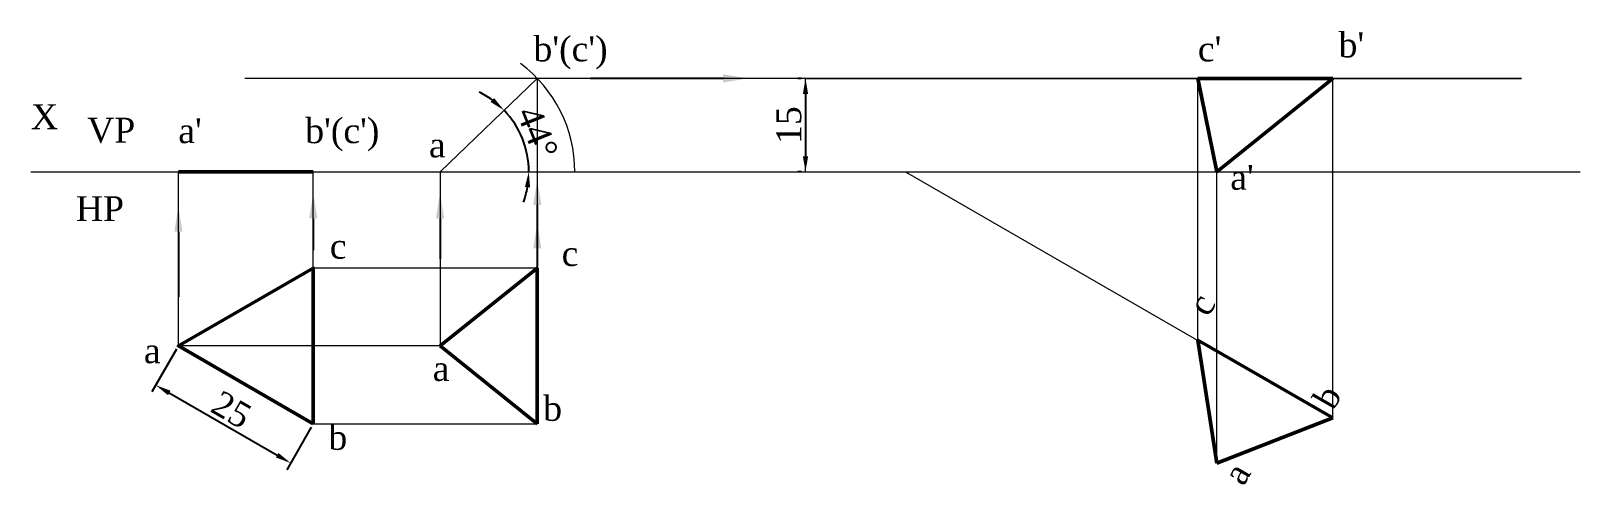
# Paper-space layout 'Layout15' of a CAD drawing. Header units: millimetres. Extents: x 13 to 261, y 41 to 114.
import ezdxf
from ezdxf import colors
from ezdxf.entities.mleader import LeaderData, LeaderLine
from ezdxf.math import Vec2, Vec3

# ---------------------------------------------------------------- set-up
doc = ezdxf.new("R2010")
doc.units = ezdxf.units.MM
for name, color, linetype, lineweight in [('PROJECTION_LINE', 250, 'Continuous', 5), ('VISIBLE_LINE', 170, 'Continuous', 50), ('XY LINE', 1, 'Continuous', 15)]:
    doc.layers.add(name, color=color, linetype=linetype, lineweight=lineweight)
doc.styles.get("Standard").update_dxf_attribs({"font": 'times.ttf', "height": 4})
doc.dimstyles.new('ISO-25', dxfattribs={"dimtxt": 4, "dimasz": 2.5, "dimexe": 1.25, "dimexo": 0.625, "dimtad": 1, "dimtoh": 1, "dimtxsty": 'Standard', "dimcen": 2.5, "dimadec": 0, "dimazin": 0, "dimtfac": 1, "dimtmove": 0, "dimatfit": 3, "dimfxl": 1, "dimarcsym": 0})

# ---------------------------------------------------------------- blocks, each defined once
blk = doc.blocks.new('*D93')
at = {"layer": 'Defpoints', "color": 0, "transparency": 16777216}
for p in [(36.43, 63.05), (58.08, 50.55), (54.44, 44.25)]:
    blk.add_point(p, dxfattribs=at)
at = {"layer": 'PROJECTION_LINE', "color": 0, "lineweight": -2, "transparency": 16777216}
for p, q in [((36.11, 62.51), (32.17, 55.67)), ((34.96, 55.5), (52.28, 45.5)), ((57.76, 50.01), (53.82, 43.17))]:
    blk.add_line(p, q, dxfattribs=at)
at = {"layer": 'PROJECTION_LINE', "color": 0, "transparency": 16777216}
for points in [[(35.16, 55.86), (34.75, 55.14), (32.79, 56.75)], [(52.48, 45.86), (52.07, 45.14), (54.44, 44.25)]]:
    blk.add_solid(points, dxfattribs=at)
at = {"layer": 'PROJECTION_LINE', "color": 0, "transparency": 16777216, "insert": (44.95, 52.81), "char_height": 4, "attachment_point": 5, "rotation": 330}
blk.add_mtext('25', dxfattribs=at)
blk = doc.blocks.new('*D98')
at = {"layer": 'Defpoints', "color": 0, "transparency": 16777216}
for p in [(137.12, 106.04), (137.12, 91.04), (137.12, 91.04)]:
    blk.add_point(p, dxfattribs=at)
at = {"layer": 'PROJECTION_LINE', "color": 0, "lineweight": -2, "transparency": 16777216}
for p, q in [((136.49, 106.04), (135.87, 106.04)), ((137.12, 103.54), (137.12, 93.54)), ((136.49, 91.04), (135.87, 91.04))]:
    blk.add_line(p, q, dxfattribs=at)
at = {"layer": 'PROJECTION_LINE', "color": 0, "transparency": 16777216}
for points in [[(136.7, 103.54), (137.54, 103.54), (137.12, 106.04)], [(136.7, 93.54), (137.54, 93.54), (137.12, 91.04)]]:
    blk.add_solid(points, dxfattribs=at)
at = {"layer": 'PROJECTION_LINE', "color": 0, "transparency": 16777216, "insert": (134.46, 98.54), "char_height": 4, "attachment_point": 5, "rotation": 90}
blk.add_mtext('15', dxfattribs=at)
blk = doc.blocks.new('*D99')
at = {"layer": 'Defpoints', "color": 0, "transparency": 16777216}
for p in [(94.05, 106.04), (92.23, 94.64), (78.44, 91.04), (78.44, 91.04), (100.09, 91.04)]:
    blk.add_point(p, dxfattribs=at)
at = {"layer": 'PROJECTION_LINE', "color": 0, "lineweight": -2, "transparency": 16777216}
for start, end in [(53.9131, 63.9724), (0, 43.8538), (339.8814, 349.9407)]:
    blk.add_arc((78.44, 91.04), 14.26, start, end, dxfattribs=at)
at = {"layer": 'PROJECTION_LINE', "color": 0, "transparency": 16777216}
for points in [[(87.11, 102.88), (86.56, 102.25), (88.72, 100.92)], [(92.06, 88.59), (92.89, 88.51), (92.69, 91.04)]]:
    blk.add_solid(points, dxfattribs=at)
at = {"layer": 'PROJECTION_LINE', "color": 0, "transparency": 16777216, "insert": (94.1, 97.34), "char_height": 4, "attachment_point": 5, "rotation": 291.9269}
blk.add_mtext('44°', dxfattribs=at)

psp = doc.layouts.new('Layout15')

# ---------------------------------------------------------------- linework, layer by layer
at = {"layer": 'PROJECTION_LINE'}
for p, q in [((252.113, 106.04), (47.085, 106.04)), ((78.436, 91.04), (94.048, 106.04)), ((94.048, 106.04), (94.048, 75.551)), ((137.12, 91.04), (137.12, 106.04)), ((137.12, 106.04), (252.113, 106.04)), ((200.139, 63.99), (200.139, 106.04)), ((221.795, 51.499), (221.795, 106.04)), ((36.426, 63.051), (36.426, 91.04)), ((58.077, 75.551), (58.077, 91.04)), ((78.436, 91.04), (100.086, 91.04)), ((78.436, 91.04), (78.436, 63.051)), ((94.048, 90.795), (94.048, 50.551)), ((153.159, 91.04), (221.759, 51.434)), ((203.166, 44.221), (203.166, 91.04)), ((94.048, 75.551), (58.077, 75.551)), ((78.436, 63.051), (36.426, 63.051)), ((58.077, 50.551), (94.048, 50.551))]:
    psp.add_line(p, q, dxfattribs=at)
psp.add_arc((78.436, 91.04), 21.651, 0, 53.34654, dxfattribs=at)
at = {"layer": 'VISIBLE_LINE'}
for p, q in [((200.139, 106.04), (203.166, 91.04)), ((221.795, 106.04), (200.139, 106.04)), ((203.166, 91.04), (221.795, 106.04)), ((36.426, 91.04), (58.077, 91.04)), ((94.048, 75.551), (78.436, 63.051)), ((94.048, 50.551), (94.048, 75.551)), ((78.436, 63.051), (94.048, 50.551)), ((200.139, 63.99), (203.166, 44.221)), ((221.795, 51.499), (200.139, 63.99)), ((203.166, 44.221), (221.795, 51.499))]:
    psp.add_line(p, q, dxfattribs=at)
psp.add_lwpolyline([(58.077, 50.551), (58.077, 75.551), (36.426, 63.051)], close=True, dxfattribs=at)
at = {"layer": 'XY LINE'}
psp.add_line((12.754, 91.04), (261.486, 91.04), dxfattribs=at)

# ---------------------------------------------------------------- texts
at = {"layer": 'PROJECTION_LINE'}
for s, p in [('X', (12.754, 97.883)), ('VP', (21.766, 95.722)), ('HP', (19.964, 83.117))]:
    psp.add_text(s, height=4, dxfattribs=at).set_placement(p)
at = {"layer": 'VISIBLE_LINE'}
for s, p in [("b'(c')", (93.447, 108.779)), ("c'", (200.126, 108.774)), ("b'", (222.722, 109.423)), ("a'           b'(c')", (36.411, 95.638)), ('a', (76.656, 93.351)), ("a'", (205.328, 88.148)), ('c', (60.739, 77.078)), ('c', (97.969, 75.905)), ('a', (30.882, 60.286)), ('a', (77.256, 57.429)), ('b', (95.01, 51.024)), ('b', (60.518, 46.366))]:
    psp.add_text(s, height=4, dxfattribs=at).set_placement(p)
for s, p in [('c', (201.791, 67.564)), ('b', (221.866, 52.569)), ('a', (207.447, 40.39))]:
    psp.add_text(s, height=4, rotation=60.02276, dxfattribs=at).set_placement(p)

# ---------------------------------------------------------------- dimensions: what is measured, and where the dimension line sits
at = {"layer": 'PROJECTION_LINE'}
dim = psp.add_angular_dim_2l(base=(92.232, 94.638), line1=((78.436, 91.04), (100.086, 91.04)), line2=((78.436, 91.04), (94.048, 106.04)), dimstyle='ISO-25', dxfattribs=at)
dim.commit()
dim.dimension.update_dxf_attribs({"geometry": '*D99', "text_midpoint": (94.097, 97.344)})
dim = psp.add_linear_dim(base=(137.12, 91.04), p1=(137.12, 106.04), p2=(137.12, 91.04), angle=90, dimstyle='ISO-25', dxfattribs=at)
dim.commit()
dim.dimension.update_dxf_attribs({"geometry": '*D98', "text_midpoint": (134.46, 98.54)})
dim = psp.add_aligned_dim(p1=(36.426, 63.051), p2=(58.077, 50.551), distance=-7.272, dimstyle='ISO-25', dxfattribs=at)
dim.commit()
dim.dimension.update_dxf_attribs({"geometry": '*D93', "text_midpoint": (44.945, 52.806)})

# ---------------------------------------------------------------- leaders
ml = psp.add_multileader_mtext('Standard', dxfattribs=at)
ml.set_content('')
ml.set_leader_properties()
ml.build(insert=Vec2(0, 0))
ml.multileader.update_dxf_attribs({"has_dogleg": 0})
ctx = ml.context
ctx.base_point, ctx.plane_origin = Vec3(118.589, 106.154), Vec3(127.893, 106.04)
notes = []
notes.append((ctx, [(0, (1, 1, 0), (110.589, 106.04), (-1, 0), 8, [(0, [(127.893, 106.04)], 0, [])])]))
ctx.mtext, ml.multileader.dxf.content_type = None, 0
ml = psp.add_multileader_mtext('Standard', dxfattribs=at)
ml.set_content('')
ml.set_leader_properties()
ml.build(insert=Vec2(0, 0))
ml.multileader.update_dxf_attribs({"has_dogleg": 0})
ctx = ml.context
ctx.base_point, ctx.plane_origin = Vec3(93.971, 77.895), Vec3(94.048, 89.72)
notes.append((ctx, [(0, (1, 1, 0), (86.048, 77.895), (1, 0), 8, [(0, [(94.048, 89.72)], 0, [])])]))
ctx.mtext, ml.multileader.dxf.content_type = None, 0
ml = psp.add_multileader_mtext('Standard', dxfattribs=at)
ml.set_content('')
ml.set_leader_properties()
ml.build(insert=Vec2(0, 0))
ml.multileader.update_dxf_attribs({"has_dogleg": 0})
ctx = ml.context
ctx.base_point, ctx.plane_origin = Vec3(74.646, 78.43), Vec3(58.077, 87.551)
notes.append((ctx, [(0, (1, 1, 0), (66.077, 78.43), (-1, 0), 8, [(0, [(58.077, 87.551)], 0, [])])]))
ctx.mtext, ml.multileader.dxf.content_type = None, 0
ml = psp.add_multileader_mtext('Standard', dxfattribs=at)
ml.set_content('')
ml.set_leader_properties()
ml.build(insert=Vec2(0, 0))
ml.multileader.update_dxf_attribs({"has_dogleg": 0})
ctx = ml.context
ctx.base_point, ctx.plane_origin = Vec3(78.149, 77.045), Vec3(78.436, 87.551)
notes.append((ctx, [(0, (1, 1, 0), (70.436, 77.045), (1, 0), 8, [(0, [(78.436, 87.551)], 0, [])])]))
ctx.mtext, ml.multileader.dxf.content_type = None, 0
ml = psp.add_multileader_mtext('Standard', dxfattribs=at)
ml.set_content('')
ml.set_leader_properties()
ml.build(insert=Vec2(0, 0))
ml.multileader.update_dxf_attribs({"has_dogleg": 0})
ctx = ml.context
ctx.base_point, ctx.plane_origin = Vec3(53.095, 70.919), Vec3(36.426, 85.405)
notes.append((ctx, [(0, (1, 1, 0), (44.426, 70.919), (-1, 0), 8, [(0, [(36.426, 85.405)], 0, [])])]))
ctx.mtext, ml.multileader.dxf.content_type = None, 0
ml = psp.add_multileader_mtext('Standard', dxfattribs=at)
ml.set_content('')
ml.set_leader_properties()
ml.build(insert=Vec2(0, 0))
ml.multileader.update_dxf_attribs({"has_dogleg": 0})
ctx = ml.context
ctx.base_point, ctx.plane_origin = Vec3(94.068, 75.551), Vec3(94.048, 82.723)
notes.append((ctx, [(0, (1, 1, 0), (86.048, 75.551), (1, 0), 8, [(0, [(94.048, 82.723)], 0, [])])]))
ctx.mtext, ml.multileader.dxf.content_type = None, 0
for ctx, leaders in notes:
    for number, flags, end, landing, length, lines in leaders:
        leader = LeaderData()
        leader.index, (leader.has_last_leader_line, leader.has_dogleg_vector, leader.attachment_direction) = number, flags
        leader.last_leader_point, leader.dogleg_vector, leader.dogleg_length = Vec3(end), Vec3(landing), length
        for number, points, colour, breaks in lines:
            line = LeaderLine()
            line.index, line.vertices, line.color, line.breaks = number, Vec3.list(points), colors.encode_raw_color(colour), breaks
            leader.lines.append(line)
        ctx.leaders.append(leader)

doc.saveas('drawing.dxf')
